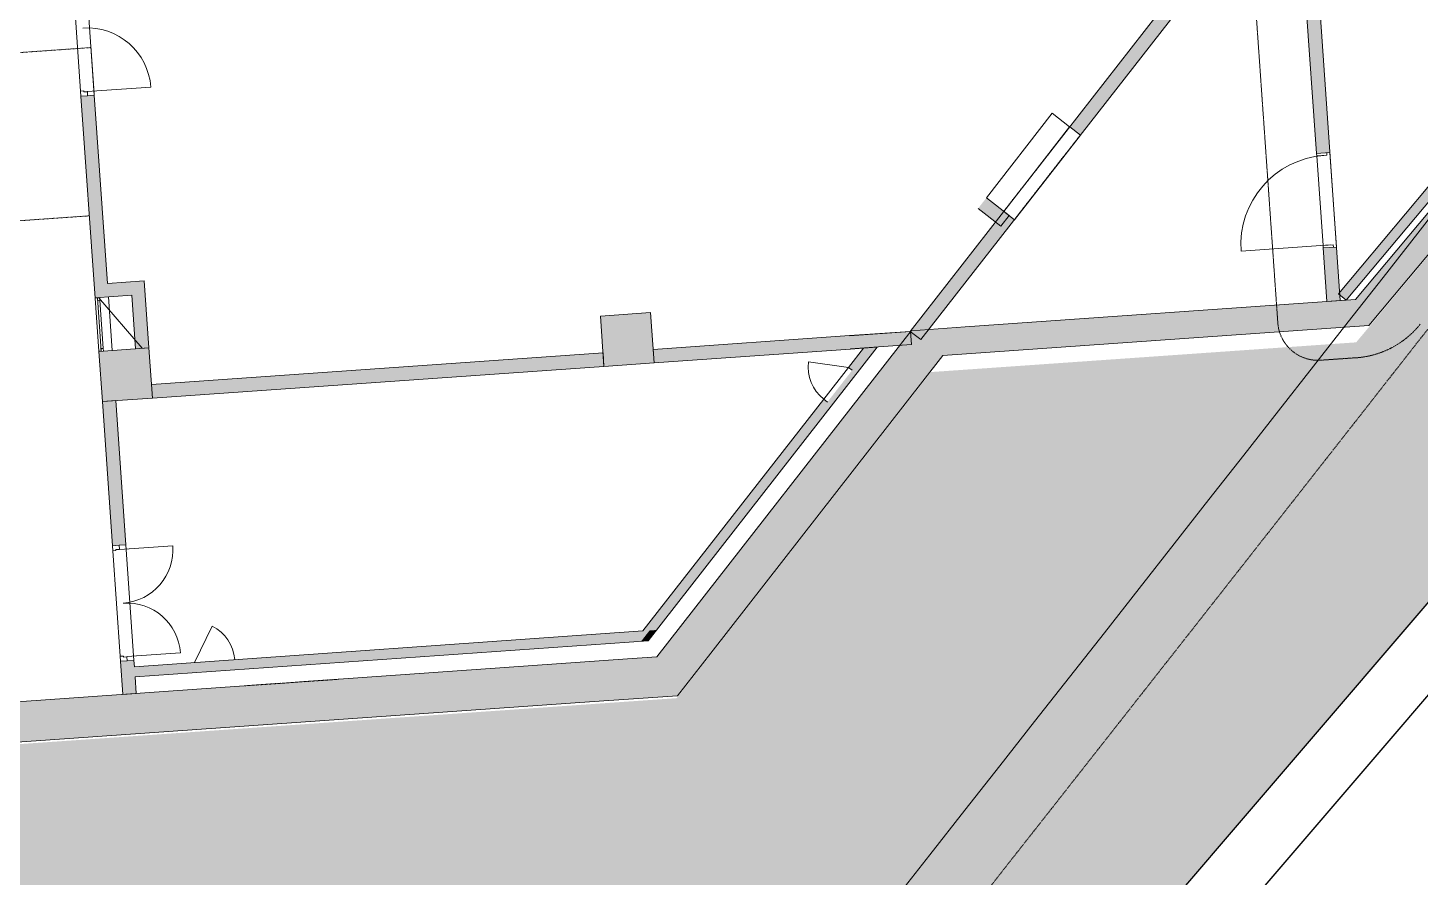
# Model space of a CAD drawing. Header units: millimetres. Extents: x 833941507 to 1669051331, y 817666127 to 1636299673.
# Drawn here: x 834408591 to 834429357, y 817956328 to 817968986 of the extents above; entities that cross this region are included whole.
import ezdxf

# ---------------------------------------------------------------- set-up
doc = ezdxf.new("R2010")
doc.units = ezdxf.units.MM
doc.header["$LTSCALE"] = 3
for name, pattern in [('3A35X-MAGP-P-MP-B02A$0$Dash 1_16_', [3.175, 1.5875, -1.5875]), ('3A35X-MAGP-P-MP-B02A$0$Hidden', [2.25, 1, -1.25]), ('3A35X-MAGP-P-MP-B02A$0$Long Dash', [13.5, 9, -4.5]), ('3A35X-MAGP-P-MP-B02A$0$Overhead', [1.8, 1.2, -0.6]), ('AEL TUNNEL$0$DGN Style 5', [4.49075, 1.924607, -2.566143])]:
    doc.linetypes.add(name, pattern=pattern)
for name, color, linetype, lineweight in [('3A35X-MAGP-P-MP-B02A$0$A-010-M_LINE', 252, 'Continuous', 5), ('3A35X-MAGP-P-MP-B02A$0$A-010-M_LINE_Over', 252, '3A35X-MAGP-P-MP-B02A$0$Overhead', 5), ('3A35X-MAGP-P-MP-B02A$0$A-200-M_WALL_EXT', 252, 'Continuous', 9), ('3A35X-MAGP-P-MP-B02A$0$A-200-M_WALL_INT', 252, 'Continuous', 9), ('3A35X-MAGP-P-MP-B02A$0$A-200-M_WALL_PAT', 252, 'Continuous', 9), ('3A35X-MAGP-P-MP-B02A$0$A-230-M_FLOOR', 252, 'Continuous', 18), ('3A35X-MAGP-P-MP-B02A$0$A-314-M_WINDOW', 252, 'Continuous', 5), ('3A35X-MAGP-P-MP-B02A$0$A-325-M_DOOR', 252, 'Continuous', 5), ('3A35X-MAGP-P-MP-B02A$0$A-325-M_DOOR__FRAME', 252, 'Continuous', 5), ('3A35X-MAGP-P-MP-B02A$0$A-325-MH_DOOR', 252, '3A35X-MAGP-P-MP-B02A$0$Long Dash', 5), ('3A35X-MAGP-P-MP-B02A$0$S-280-M_COLUMN', 252, 'Continuous', 9), ('3A35X-MAGP-P-MP-B02A$0$Z-060-M_DETAIL', 252, 'Continuous', 5), ('3A35X-MAGP-P-MP-B02A$0$Z-070_T_DETAIL', 252, 'Continuous', 5), ('AEL TUNNEL$0$Level 14', 253, 'Continuous', 0), ('AEL TUNNEL$0$Level 17', 253, 'Continuous', 0), ('AEL TUNNEL$0$Level 18', 253, 'Continuous', 0), ('UAJ-23FLOR-h', 251, 'Continuous', 9)]:
    doc.layers.add(name, color=color, linetype=linetype, lineweight=lineweight)
doc.layers.add('UAJ-00XREF', color=7, linetype='Continuous')
pattern_1 = [(45, (-2e-05, 5e-05), (-1391.035, 1391.035), []), (135, (-2e-05, 5e-05), (-1391.035, -1391.035), [])]

# ---------------------------------------------------------------- blocks, each defined once
blk = doc.blocks.new('GBP-LTC-LB01')
at = {"layer": 'UAJ-23FLOR-h'}
h = blk.add_hatch(dxfattribs=at)
h.set_pattern_fill('EARTH,_O', color=256, scale=180, angle=45)
h.set_pattern_definition([(48.9989, (834576001.8, 818046085.3), (-112.727, 1612.5107), [1143, -1143]), (48.9989, (834575678.3, 818046366.6), (-112.727, 1612.5107), [1143, -1143]), (48.9989, (834575354.8, 818046647.8), (-112.727, 1612.5107), [1143, -1143]), (138.9989, (834575340.7, 818046849.3), (-1612.5107, -112.727), [1143, -1143]), (138.9989, (834575621.9, 818047172.8), (-1612.5107, -112.727), [1143, -1143]), (138.9989, (834575903.1, 818047496.3), (-1612.5107, -112.727), [1143, -1143])])
h.paths.add_polyline_path([(834572173, 818200349), (834310584, 818182062), (834331502, 817882832), (834364940, 817885169), (834473096, 818011284), (834480534, 818020120), (834485095, 818025710), (834491376, 818033619), (834497063, 818041013), (834493146, 818043679), (834512789, 818074029), (834518712, 818083675), (834526231, 818096325), (834534646, 818111073), (834545956, 818131981), (834557205, 818154199), (834564040, 818168497), (834570941, 818183576), (834578368, 818200696)])
h.paths.add_polyline_path([(834382131, 817956470), (834418269, 817958996), (834422062, 817963856), (834428403, 817964299), (834467239, 818010696), (834466445, 818021739), (834476098, 818035709), (834485267, 818048983), (834487015, 818051460), (834497268, 818067303), (834492893, 818129890), (834448057, 818126756), (834416897, 818105052), (834382061, 818080789), (834386167, 818022059), (834377588, 818021459)], flags=16)
edge = h.paths.add_edge_path(flags=16)
edge.add_line((834540292, 818142076), (834533466, 818141614))
edge.add_line((834533466, 818141614), (834523258, 818143863))
edge.add_line((834523258, 818143863), (834525897, 818155839))
edge.add_arc((834558382, 818267025), 115835, 237.2184, 253.71313, ccw=False)
edge.add_line((834495665, 818169638), (834498268, 818132357))
edge.add_line((834498268, 818132357), (834496346, 818130135))
edge.add_line((834496346, 818130135), (834492880, 818129893))
edge.add_line((834492880, 818129893), (834494230, 818110588))
edge.add_line((834494230, 818110588), (834496326, 818110708))
edge.add_line((834496326, 818110708), (834498420, 818080754))
edge.add_line((834498420, 818080754), (834498046, 818080727))
edge.add_line((834498046, 818080727), (834498255, 818077746))
edge.add_line((834498255, 818077746), (834503061, 818078082))
edge.add_line((834503061, 818078082), (834504980, 818081212))
edge.add_line((834504980, 818081212), (834509429, 818088471))
edge.add_line((834509429, 818088471), (834515217, 818097914))
edge.add_line((834515217, 818097914), (834526067, 818116416))
edge.add_line((834526067, 818116416), (834532489, 818127889))
edge.add_line((834532489, 818127889), (834534831, 818132146))
edge.add_line((834534831, 818132146), (834540292, 818142076))
h = blk.add_hatch(dxfattribs=at)
h.set_pattern_fill('EARTH,_O', color=256, scale=180, angle=45)
h.set_pattern_definition([(45.0000001, (-1082349.7, 54794.9), (-3e-06, 1616.4461018), [1143, -1143]), (45.0000001, (-1082652.8, 55098), (-3e-06, 1616.4461018), [1143, -1143]), (45.0000001, (-1082955.9, 55401.1), (-3e-06, 1616.4461018), [1143, -1143]), (135.0000001, (-1082955.9, 55603.1), (-1616.4461018, -3e-06), [1143, -1143]), (135.0000001, (-1082652.8, 55906.2), (-1616.4461018, -3e-06), [1143, -1143]), (135.0000001, (-1082349.7, 56209.3), (-1616.4461018, -3e-06), [1143, -1143])])
h.paths.add_polyline_path([(834669469, 818015499), (834651081, 818014214), (834651091, 818014066), (834669480, 818015352)], flags=16)
edge = h.paths.add_edge_path()
edge.add_arc((834611764, 818123015), 22001, 94.0007, 118.6887)
edge.add_line((834601202, 818142316), (834593918, 818141228))
edge.add_arc((834611768, 818123014), 25503, 93.9972, 134.4213, ccw=False)
edge.add_line((834609991, 818148455), (834618164, 818149026))
edge.add_line((834618164, 818149026), (834618408, 818145535))
edge.add_line((834618408, 818145535), (834616365, 818145392))
edge.add_line((834616365, 818145392), (834616609, 818141901))
edge.add_line((834616609, 818141901), (834611622, 818141552))
edge.add_line((834611622, 818141552), (834611378, 818145043))
edge.add_line((834611378, 818145043), (834610229, 818144963))
h.paths.add_polyline_path([(834673233, 818197366), (834607546, 818192774), (834599172, 818174435), (834588349, 818152375), (834578622, 818133891), (834568418, 818115665), (834556457, 818095618), (834546606, 818080042), (834532219, 818058624), (834523692, 818046596), (834515684, 818035708), (834508244, 818025930), (834500656, 818016266), (834489787, 818002934), (834483448, 817995421), (834478638, 817989842), (834458454, 817967379), (834441506, 817949096), (834383076, 817886437), (834482027, 817893355), (834551919, 817920009), (834634905, 817930637), (834634023, 817939309), (834633770, 817941796), (834633578, 817943687), (834508697, 817930984), (834507053, 817930191), (834506409, 817939427), (834507657, 817945567), (834503417, 818006767), (834503064, 818011763), (834514053, 818025792), (834520785, 818034889), (834526319, 818042437), (834532382, 818050706), (834536346, 818056473), (834542258, 818065226), (834550406, 818077287), (834561579, 818095002), (834574523, 818117080), (834587769, 818140310), (834609774, 818143595), (834610002, 818140336), (834634253, 818142031), (834636807, 818105492), (834642791, 818105914), (834646279, 818056033), (834640293, 818055614), (834643382, 818011425), (834641138, 818011268), (834645776, 817944928), (834639048, 817944244), (834640362, 817931328), (834651070, 817932707), (834650588, 817936476), (834685106, 817940897), (834685588, 817937128), (834691374, 817937869)])
at = {"layer": 'AEL TUNNEL$0$Level 14', "linetype": 'Continuous', "lineweight": 13, "flags": 128}
blk.add_lwpolyline([(834421004, 817955340), (834422045, 817956663), (834422566, 817957324), (834423086, 817957986), (834423607, 817958647), (834424127, 817959309), (834424647, 817959970), (834425167, 817960632), (834425687, 817961294), (834426207, 817961956), (834426727, 817962618), (834427246, 817963280), (834427766, 817963942), (834428285, 817964604), (834428804, 817965266), (834429323, 817965928), (834429842, 817966590)], dxfattribs=at)
at = {"layer": 'AEL TUNNEL$0$Level 17', "linetype": 'AEL TUNNEL$0$DGN Style 5', "lineweight": 13, "flags": 128}
blk.add_lwpolyline([(834417619, 817949423), (834418140, 817950084), (834418661, 817950746), (834419182, 817951408), (834419703, 817952069), (834420224, 817952730), (834420744, 817953392), (834421266, 817954054), (834421786, 817954715), (834422828, 817956038), (834423348, 817956700), (834423869, 817957361), (834424389, 817958023), (834424910, 817958685), (834425430, 817959347), (834425950, 817960008), (834426470, 817960670), (834426990, 817961332), (834427510, 817961994), (834428029, 817962656), (834428549, 817963318), (834429068, 817963981), (834429588, 817964643), (834430107, 817965305), (834430626, 817965968), (834431145, 817966631), (834431663, 817967293), (834432182, 817967956), (834432700, 817968619), (834433218, 817969282), (834433736, 817969945), (834434254, 817970608), (834434771, 817971272), (834435288, 817971935), (834435806, 817972599), (834436322, 817973263), (834436839, 817973927), (834437356, 817974591), (834437872, 817975255), (834438388, 817975920), (834438903, 817976584), (834439419, 817977249), (834439934, 817977914), (834440449, 817978579), (834440964, 817979244), (834441478, 817979910), (834441992, 817980576), (834442506, 817981241), (834443019, 817981907), (834443532, 817982574), (834444045, 817983240), (834444558, 817983907), (834445070, 817984574), (834445582, 817985241), (834446094, 817985908), (834446605, 817986576), (834447116, 817987244), (834447626, 817987912), (834448136, 817988580), (834448646, 817989249), (834449156, 817989918), (834449665, 817990587), (834450174, 817991256), (834450682, 817991926), (834451190, 817992596), (834451697, 817993266), (834452204, 817993936), (834452711, 817994607), (834453217, 817995278), (834453723, 817995949), (834454228, 817996621), (834454734, 817997293), (834455238, 817997965), (834455742, 817998638), (834456246, 817999310), (834456749, 817999984), (834457252, 818000657), (834457754, 818001331), (834458256, 818002005), (834458757, 818002679), (834459258, 818003354), (834459758, 818004029), (834460258, 818004705), (834460757, 818005381), (834461256, 818006057), (834461754, 818006733), (834462252, 818007410), (834462749, 818008088), (834463246, 818008765), (834463742, 818009443), (834464237, 818010122), (834464732, 818010800), (834465227, 818011480), (834465721, 818012159), (834466214, 818012840)], dxfattribs=at)
at = {"layer": 'AEL TUNNEL$0$Level 18', "linetype": 'Continuous', "lineweight": 30, "flags": 128}
for points in [[(834473093, 818011296), (834363341, 817883305)], [(834473776, 818010710), (834364024, 817882719)]]:
    blk.add_lwpolyline(points, dxfattribs=at)
blk = doc.blocks.new('3A35X-MAGP-P-MP-B02A')
at = {"layer": '3A35X-MAGP-P-MP-B02A$0$A-200-M_WALL_PAT', "lineweight": 5}
for points in [[(48284, 42340), (89375, 84995), (89375, 85572), (47728, 42340)], [(47589, 42340), (76644, 72500), (76536, 72604), (47481, 42444), (47500, 42425)], [(42452, 43868), (42586, 44017), (42341, 44237), (42207, 44088), (42436, 43883)], [(37226, 37756), (37766, 37756), (41889, 42340), (41346, 42340), (41228, 42209), (41082, 42340), (36959, 37756)], [(40112, 42131), (40163, 42131), (40163, 42331), (37225, 42331), (37225, 42131), (37766, 42131)], [(40163, 42134), (40451, 42134), (40626, 42329), (40163, 42329)], [(40722, 42134), (40897, 42134), (41070, 42329), (40626, 42329), (40451, 42134), (40558, 42134)], [(47500, 41940), (47898, 41940), (48284, 42340), (41889, 42340), (41529, 41940), (47481, 41940)], [(36878, 38156), (36982, 38156), (40558, 42131), (40449, 42131), (36959, 38246)], [(36688, 38006), (36743, 38006), (36878, 38156), (29175, 38156), (29175, 38006), (36519, 38006)], [(36780, 38006), (36847, 38006), (36982, 38156), (36878, 38156), (36743, 38006)], [(22160, 37156), (35980, 37156), (36519, 37756), (10200, 37756), (10200, 37156), (20751, 37156)], [(36519, 37156), (37226, 37156), (37766, 37756), (36519, 37756), (35980, 37156)]]:
    blk.add_hatch(color=256, dxfattribs=at).paths.add_polyline_path(points, flags=0)
at = {"layer": '3A35X-MAGP-P-MP-B02A$0$A-200-M_WALL_PAT'}
h = blk.add_hatch(color=256, dxfattribs=at)
h.paths.add_polyline_path([(29175, 43681), (29175, 46693), (28975, 46693), (28975, 43681)], flags=0)
h.paths.add_polyline_path([(28975, 48719), (29175, 48719), (29175, 52681), (28975, 52681), (28975, 48849)], flags=0)
at = {"layer": '3A35X-MAGP-P-MP-B02A$0$A-200-M_WALL_PAT', "lineweight": 5}
h = blk.add_hatch(color=256, dxfattribs=at)
h.paths.add_polyline_path([(41228, 42209), (42735, 43883), (42586, 44017), (41070, 42331), (41072, 42329), (41082, 42340), (41092, 42331)], flags=0)
h.paths.add_polyline_path([(43805, 45072), (47300, 48958), (47300, 49257), (43656, 45206), (43659, 45204)], flags=0)
h = blk.add_hatch(color=256, dxfattribs=at)
h.paths.add_polyline_path([(47500, 42340), (47500, 42425), (47481, 42444), (47500, 42463), (47500, 43140), (47300, 43140), (47300, 42340), (47481, 42340)], flags=0)
h.paths.add_polyline_path([(47300, 44554), (47500, 44554), (47500, 48664), (47300, 48664), (47300, 45072)], flags=0)
at = {"layer": '3A35X-MAGP-P-MP-B02A$0$A-200-M_WALL_PAT'}
for points in [[(29468, 43681), (29525, 43681), (29525, 43881), (29175, 43881), (29175, 43681), (29345, 43681)], [(29725, 42881), (29725, 43881), (29525, 43881), (29525, 42881)], [(31870, 42131), (32425, 42131), (32425, 42331), (29725, 42331), (29725, 42131), (30917, 42131)], [(33642, 42131), (36475, 42131), (36475, 42331), (32425, 42331), (32425, 42131), (33350, 42131)]]:
    blk.add_hatch(color=256, dxfattribs=at).paths.add_polyline_path(points, flags=0)
h = blk.add_hatch(color=256, dxfattribs=at)
h.paths.add_polyline_path([(28975, 37756), (29175, 37756), (29175, 38250), (28975, 38250), (28975, 38006)], flags=0)
h.paths.add_polyline_path([(29075, 39976), (29175, 39976), (29175, 42131), (28975, 42131), (28975, 39976), (29022, 39976)], flags=0)
at = {"layer": '3A35X-MAGP-P-MP-B02A$0$A-200-M_WALL_PAT', "lineweight": 5}
h = blk.add_hatch(color=256, dxfattribs=at)
h.paths.add_polyline_path([(36878, 38156), (39763, 41367), (39711, 41414), (36780, 38156)], flags=0)
h.paths.add_polyline_path([(40164, 41814), (40449, 42131), (40356, 42131), (40112, 41860), (40163, 41814)], flags=0)
at = {"layer": '3A35X-MAGP-P-MP-B02A$0$A-314-M_WINDOW'}
h = blk.add_hatch(dxfattribs=at)
h.set_pattern_fill('FP_1', color=256, angle=90, style=0, pattern_type=2)
h.set_pattern_definition(pattern_1)
h.paths.add_polyline_path([(28975, 42886), (29010, 42886), (29010, 43676), (28975, 43676), (28975, 42972)], flags=0)
h = blk.add_hatch(dxfattribs=at)
h.set_pattern_fill('FP_1', color=256, angle=90, style=0, pattern_type=2)
h.set_pattern_definition(pattern_1)
h.paths.add_polyline_path([(29045, 42881), (29045, 42921), (29010, 42921), (29010, 42881)], flags=0)
h.paths.add_polyline_path([(29045, 43641), (29045, 43681), (29010, 43681), (29010, 43641)], flags=0)
at = {"layer": '3A35X-MAGP-P-MP-B02A$0$S-280-M_COLUMN', "lineweight": 5}
for points in [[(29345, 42131), (29725, 42131), (29725, 42881), (28975, 42881), (28975, 42131), (29175, 42131)], [(36878, 42131), (37225, 42131), (37225, 42881), (36475, 42881), (36475, 42131)]]:
    blk.add_hatch(color=256, dxfattribs=at).paths.add_polyline_path(points, flags=0)
at = {"layer": '3A35X-MAGP-P-MP-B02A$0$A-010-M_LINE', "linetype": '3A35X-MAGP-P-MP-B02A$0$Hidden'}
for p, q in [((29175, 47406), (26550, 47406)), ((29175, 46693), (29175, 47406)), ((26550, 44906), (28975, 44906))]:
    blk.add_line(p, q, dxfattribs=at)
at = {"layer": '3A35X-MAGP-P-MP-B02A$0$A-010-M_LINE_Over'}
blk.add_line((30800, 37756), (32200, 37756), dxfattribs=at)
at = {"layer": '3A35X-MAGP-P-MP-B02A$0$A-200-M_WALL_EXT', "lineweight": 13}
for p, q in [((88975, 85157), (47728, 42340)), ((48284, 42340), (89375, 84995)), ((36959, 37756), (41082, 42340)), ((41082, 42340), (41889, 42340)), ((41889, 42340), (47728, 42340)), ((47898, 41940), (48284, 42340)), ((41529, 41940), (37766, 37756)), ((47898, 41940), (41529, 41940)), ((17250, 37756), (36519, 37756)), ((36959, 37756), (36519, 37756)), ((37766, 37756), (37226, 37156)), ((10200, 37156), (35980, 37156)), ((37226, 37156), (35980, 37156))]:
    blk.add_line(p, q, dxfattribs=at)
at = {"layer": '3A35X-MAGP-P-MP-B02A$0$A-200-M_WALL_INT'}
for p, q in [((47481, 42444), (76536, 72604)), ((76644, 72500), (47589, 42340)), ((47500, 50501), (47500, 42340)), ((41070, 42331), (47300, 49257)), ((47300, 48958), (41218, 42197)), ((47300, 48958), (47300, 44554)), ((28975, 46693), (28975, 43676)), ((29175, 46693), (29075, 46693)), ((29175, 43881), (29175, 46693)), ((43805, 45072), (43656, 45206)), ((47300, 44554), (47500, 44554)), ((42660, 43950), (42341, 44237)), ((42526, 43801), (42207, 44088)), ((29725, 43881), (29175, 43881)), ((29725, 42881), (29725, 43881)), ((42660, 43950), (42526, 43801)), ((42735, 43883), (42586, 44017)), ((28975, 43681), (29525, 43681)), ((29175, 43681), (29175, 42881)), ((29525, 43681), (29525, 42881)), ((47300, 42340), (47300, 43140)), ((47300, 43140), (47500, 43140)), ((28975, 42881), (28975, 42886)), ((29525, 42881), (29725, 42881)), ((47481, 42444), (47589, 42340)), ((29725, 42331), (29725, 42131)), ((36475, 42331), (29725, 42331)), ((36475, 42131), (36475, 42331)), ((37225, 42131), (37225, 42331)), ((37225, 42331), (40163, 42331)), ((40163, 42329), (40163, 42331)), ((40163, 42329), (41072, 42329)), ((41218, 42197), (41070, 42331)), ((41072, 42134), (41072, 42329)), ((47300, 42340), (47500, 42340)), ((28975, 42131), (28975, 39976)), ((29175, 42131), (28975, 42131)), ((29175, 39976), (29175, 42131)), ((29725, 42131), (36475, 42131)), ((40558, 42131), (36847, 38006)), ((40163, 42131), (37225, 42131)), ((40356, 42131), (40112, 41860)), ((40163, 42131), (40163, 42134)), ((41072, 42134), (40163, 42134)), ((40558, 42131), (40356, 42131)), ((40112, 41860), (40164, 41814)), ((36780, 38156), (39711, 41414)), ((39711, 41414), (39763, 41367)), ((29075, 39976), (29175, 39976)), ((28975, 38250), (28975, 37756)), ((29175, 38250), (29075, 38250)), ((29175, 38156), (29175, 38250)), ((29175, 38156), (36780, 38156)), ((29175, 37756), (29175, 38006)), ((29175, 38006), (36847, 38006)), ((28975, 37756), (29175, 37756))]:
    blk.add_line(p, q, dxfattribs=at)
at = {"layer": '3A35X-MAGP-P-MP-B02A$0$A-230-M_FLOOR'}
for p, q in [((28975, 46768), (28975, 48644)), ((29175, 48719), (29175, 46693)), ((43408, 45425), (42341, 44237)), ((43654, 45204), (43408, 45425)), ((42586, 44017), (43654, 45204)), ((43805, 45072), (42735, 43883)), ((47300, 43177), (47300, 44517)), ((47500, 44554), (47500, 43140)), ((40163, 42331), (41070, 42331)), ((40356, 42131), (40163, 42131)), ((39711, 41414), (40112, 41860)), ((28975, 38325), (28975, 39901)), ((29175, 39976), (29175, 38250))]:
    blk.add_line(p, q, dxfattribs=at)
at = {"layer": '3A35X-MAGP-P-MP-B02A$0$A-314-M_WINDOW', "lineweight": 18}
for p, q in [((28975, 43676), (28975, 42886)), ((29010, 43676), (28975, 43676)), ((29010, 43681), (29010, 43641)), ((29010, 42886), (29010, 43676)), ((29010, 43641), (29045, 43641)), ((29045, 43641), (29045, 43681)), ((28975, 42886), (29010, 42886)), ((29045, 42921), (29010, 42921)), ((29010, 42921), (29010, 42881)), ((29045, 42881), (29045, 42921))]:
    blk.add_line(p, q, dxfattribs=at)
at = {"layer": '3A35X-MAGP-P-MP-B02A$0$A-314-M_WINDOW'}
blk.add_line((29045, 43641), (29045, 42921), dxfattribs=at)
at = {"layer": '3A35X-MAGP-P-MP-B02A$0$A-325-M_DOOR', "lineweight": 9}
for p, q in [((28975, 46768), (29022, 46768)), ((28975, 46693), (28975, 46768)), ((29022, 46768), (29022, 46753)), ((29022, 46753), (29075, 46753)), ((29075, 46753), (29075, 46693)), ((29075, 46693), (28975, 46693)), ((29075, 39976), (28975, 39976)), ((28975, 39976), (28975, 39901)), ((28975, 39901), (29022, 39901)), ((29022, 39901), (29022, 39916)), ((29022, 39916), (29075, 39916)), ((29075, 39916), (29075, 39976)), ((29022, 38325), (28975, 38325)), ((28975, 38325), (28975, 38250)), ((28975, 38250), (29075, 38250)), ((29022, 38310), (29022, 38325)), ((29075, 38310), (29022, 38310)), ((29075, 38250), (29075, 38310))]:
    blk.add_line(p, q, dxfattribs=at)
at = {"layer": '3A35X-MAGP-P-MP-B02A$0$A-325-M_DOOR'}
for p, q in [((29075, 46756), (30024, 46756)), ((47408, 43180), (46074, 43180)), ((40112, 41860), (39525, 41984)), ((29075, 39913), (29874, 39913)), ((30075, 38156), (30375, 38676)), ((29075, 38313), (29874, 38313))]:
    blk.add_line(p, q, dxfattribs=at)
for centre, radius, start, end in [((29075, 46756), 949, 0, 90), ((40112, 41860), 600, 168.0249, 228.0249), ((29075, 39913), 799, 270, 0), ((29075, 38313), 799, 0, 90), ((30075, 38156), 600, 0, 60)]:
    blk.add_arc(centre, radius, start, end, dxfattribs=at)
at = {"layer": '3A35X-MAGP-P-MP-B02A$0$A-325-M_DOOR__FRAME'}
for p, q in [((47300, 44517), (47300, 44554)), ((47452, 44517), (47300, 44517)), ((47452, 44554), (47452, 44517)), ((47300, 43177), (47452, 43177)), ((47300, 43140), (47300, 43177)), ((47452, 43177), (47452, 43140))]:
    blk.add_line(p, q, dxfattribs=at)
blk.add_arc((47408, 43180), 1334, 90, 180, dxfattribs=at)
at = {"layer": '3A35X-MAGP-P-MP-B02A$0$A-325-MH_DOOR'}
for p, q in [((43656, 45206), (42586, 44017)), ((43805, 45072), (42735, 43883))]:
    blk.add_line(p, q, dxfattribs=at)
at = {"layer": '3A35X-MAGP-P-MP-B02A$0$S-280-M_COLUMN', "lineweight": 13}
for p, q in [((28975, 42881), (28975, 42131)), ((29725, 42881), (28975, 42881)), ((29725, 42131), (29725, 42881)), ((36475, 42881), (36475, 42131)), ((37225, 42881), (36475, 42881)), ((37225, 42131), (37225, 42881)), ((28975, 42131), (29725, 42131)), ((36475, 42131), (37225, 42131))]:
    blk.add_line(p, q, dxfattribs=at)
at = {"layer": '3A35X-MAGP-P-MP-B02A$0$Z-060-M_DETAIL'}
blk.add_line((29025, 43681), (29625, 42881), dxfattribs=at)
at = {"layer": '3A35X-MAGP-P-MP-B02A$0$Z-070_T_DETAIL', "linetype": '3A35X-MAGP-P-MP-B02A$0$Dash 1_16_', "lineweight": 20}
for p, q in [((46547, 52916), (46547, 42074)), ((47147, 41474), (47647, 41474))]:
    blk.add_line(p, q, dxfattribs=at)
for centre, radius, start, end in [((47147, 42074), 600, 180, 270), ((47677, 42815), 1342, 268.7323, 317.3376)]:
    blk.add_arc(centre, radius, start, end, dxfattribs=at)

msp = doc.modelspace()

# ---------------------------------------------------------------- block references
msp.add_blockref('GBP-LTC-LB01', (0, 0))
at = {"layer": 'UAJ-00XREF', "rotation": 4.012827991232881}
msp.add_blockref('3A35X-MAGP-P-MP-B02A', (834383746, 817919361), dxfattribs=at)

doc.saveas('drawing.dxf')
